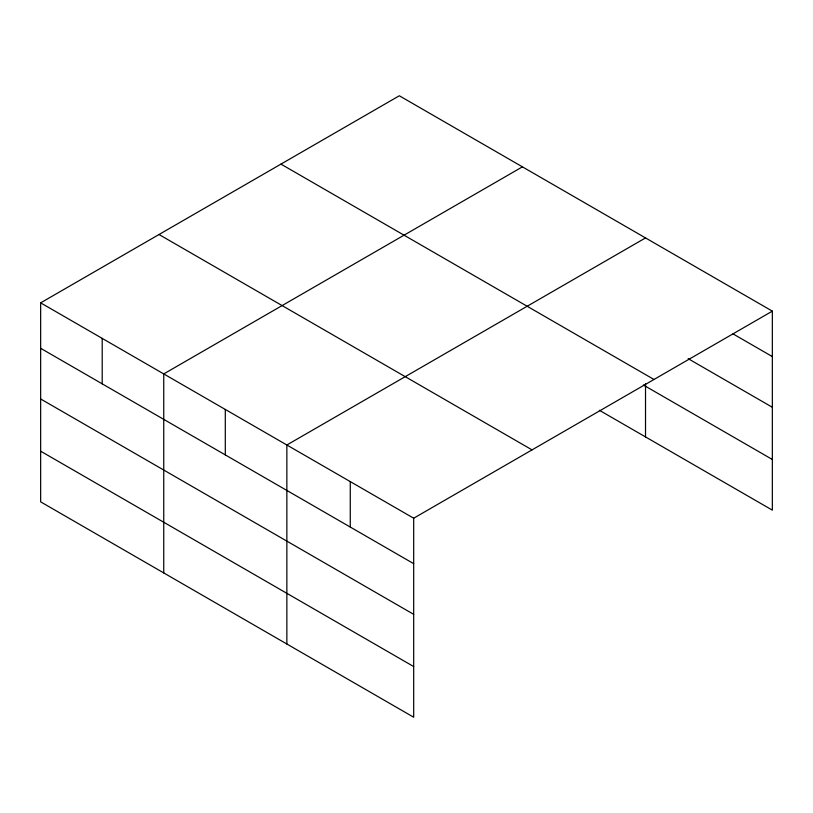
<?xml version="1.0" encoding="UTF-8"?>
<svg xmlns="http://www.w3.org/2000/svg" width="813" height="813" viewBox="0 0 813 813"><rect width="100%" height="100%" fill="white"/><g stroke="black" fill="none" stroke-linecap="round" stroke-linejoin="round"><path stroke-width="1.22" d="M40.65 302.853L413.685 518.216L413.685 717.229L40.65 501.855L40.65 302.853L399.315 95.771L772.35 311.145L772.35 510.147L599.354 410.27M522.413 166.848L163.748 373.919L163.748 572.921M645.522 237.924L286.857 444.996L286.857 643.998M413.685 518.216L772.35 311.145M732.991 333.869L772.35 356.592M688.164 358.665L772.35 407.272M280.952 164.114L653.987 379.478M643.317 384.986L772.35 459.477M159.013 234.51L532.048 449.884M40.65 348.299L413.685 563.663M40.65 398.97L413.685 614.343M40.65 451.185L413.685 666.548M645.522 383.766L645.522 436.927M350.271 481.601L350.271 527.058M225.303 409.457L225.303 454.904M102.204 338.381L102.204 383.827"/></g></svg>
